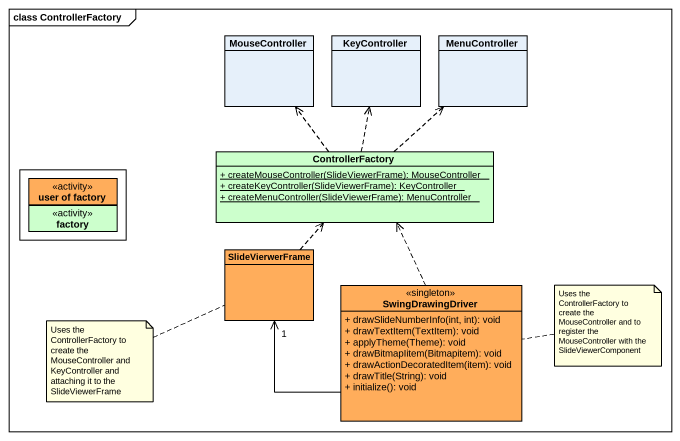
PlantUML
@startuml
mainframe class ControllerFactory
hide circle
hide empty members
skinparam classAttributeIconSize 0
class MouseController
class KeyController
class MenuController
class ControllerFactory #CCFFCC {
  {static} + createMouseController(SlideViewerFrame): MouseController
  {static} + createKeyController(SlideViewerFrame): KeyController
  {static} + createMenuController(SlideViewerFrame): MenuController
}
rectangle " " as rectangle1 {
  class "user of factory" as user_of_factory <<activity>> #FFAD5B
  class factory <<activity>> #CCFFCC
}
class SlideVierwerFrame #FFAD5B
class SwingDrawingDriver <<singleton>> #FFAD5B {
  + drawSlideNumberInfo(int, int): void
  + drawTextItem(TextItem): void
  + applyTheme(Theme): void
  + drawBitmapIitem(Bitmapitem): void
  + drawActionDecoratedItem(item): void
  + drawTitle(String): void
  + initialize(): void
}
ControllerFactory .up.> MouseController
ControllerFactory .up.> KeyController
ControllerFactory .up.> MenuController
SlideVierwerFrame .up.> ControllerFactory
SwingDrawingDriver .up.> ControllerFactory
SwingDrawingDriver -left-> "1" SlideVierwerFrame
note right of SwingDrawingDriver : Uses the ControllerFactory to create the MouseController and to register the MouseController with the SlideViewerComponent
note left of SlideVierwerFrame : Uses the ControllerFactory to create the MouseController and KeyController and attaching it to the SlideViewerFrame
@enduml
